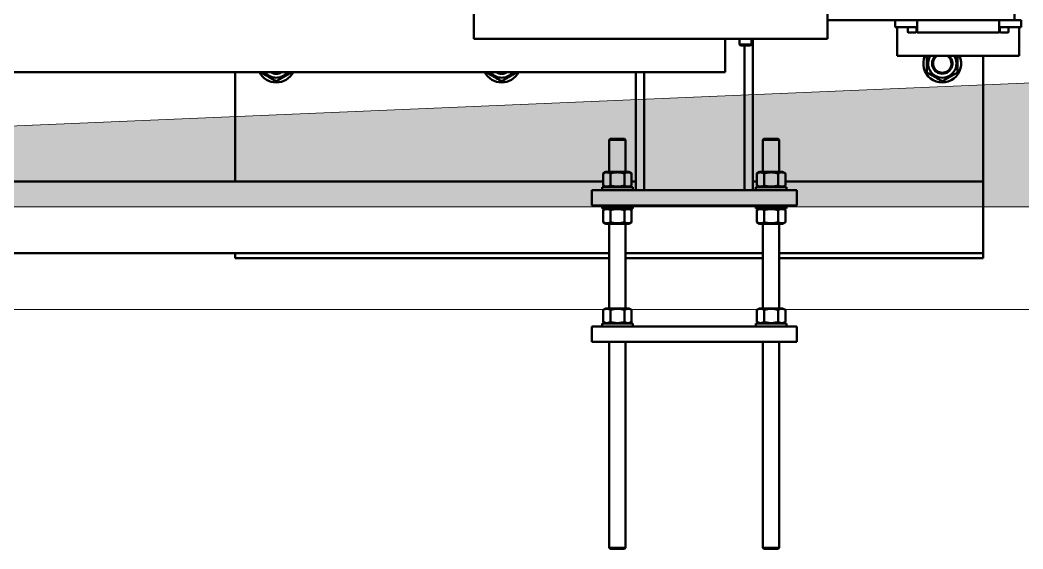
# Model space of a CAD drawing. Header units: metres. Extents: x -20317 to 2216, y -10281 to 3094.
# Drawn here: x -3866.5 to -3768.6, y -1764.3 to -1712.7 of the extents above; entities that cross this region are included whole.
import ezdxf

# ---------------------------------------------------------------- set-up
doc = ezdxf.new("R2010")
doc.units = ezdxf.units.M
doc.header["$MEASUREMENT"] = 0
doc.layers.get('0').update_dxf_attribs({"color": 30, "lineweight": 0})
doc.layers.add('shaft', color=3, linetype='Continuous', lineweight=20)
doc.layers.add('SSN_Lift-AM_0', color=7, linetype='Continuous', lineweight=50)

# ---------------------------------------------------------------- blocks, each defined once
blk = doc.blocks.new('Lift_20-024-10000')
at = {"layer": 'SSN_Lift-AM_0'}
for p, q in [((855.5, 1851.9), (854.5, 1850.9)), ((870.5, 1850.9), (854.5, 1850.9)), ((854.5, 1850.9), (854.5, 1650)), ((855.5, 1851.9), (869.5, 1851.9)), ((869.5, 1851.9), (870.5, 1850.9)), ((870.5, 1850.9), (870.5, 1650)), ((1005.5, 1851.9), (1004.5, 1850.9)), ((1020.5, 1850.9), (1004.5, 1850.9)), ((1004.5, 1850.9), (1004.5, 1650)), ((1005.5, 1851.9), (1019.5, 1851.9)), ((1019.5, 1851.9), (1020.5, 1850.9)), ((1020.5, 1850.9), (1020.5, 1650)), ((1037.5, 1650), (837.5, 1650)), ((837.5, 1635), (837.5, 1650)), ((1037.5, 1635), (1037.5, 1650)), ((1037.5, 1635), (837.5, 1635)), ((847.5, 1635), (847.5, 1632)), ((877.5, 1635), (877.5, 1632)), ((997.5, 1635), (997.5, 1632)), ((1027.5, 1635), (1027.5, 1632)), ((877.5, 1632), (847.5, 1632)), ((851.25, 1632), (848.64, 1630.5)), ((848.64, 1618.7), (848.64, 1630.5)), ((855.57, 1618.7), (855.57, 1630.5)), ((869.43, 1618.7), (869.43, 1630.5)), ((873.75, 1632), (876.36, 1630.5)), ((876.36, 1618.7), (876.36, 1630.5)), ((1027.5, 1632), (997.5, 1632)), ((1001.25, 1632), (998.64, 1630.5)), ((998.64, 1618.7), (998.64, 1630.5)), ((1005.57, 1618.7), (1005.57, 1630.5)), ((1019.43, 1618.7), (1019.43, 1630.5)), ((1023.75, 1632), (1026.36, 1630.5)), ((1026.36, 1618.7), (1026.36, 1630.5)), ((851.25, 1617.2), (848.64, 1618.7)), ((851.25, 1617.2), (873.75, 1617.2)), ((854.5, 1617.2), (854.5, 1534.7)), ((870.5, 1617.2), (870.5, 1534.7)), ((873.75, 1617.2), (876.36, 1618.7)), ((1001.25, 1617.2), (998.64, 1618.7)), ((1001.25, 1617.2), (1023.75, 1617.2)), ((1004.5, 1617.2), (1004.5, 1534.7)), ((1020.5, 1617.2), (1020.5, 1534.7)), ((1023.75, 1617.2), (1026.36, 1618.7)), ((489.5, 1568.4), (489.5, 1563.4)), ((854.5, 1568.4), (489.5, 1568.4)), ((1004.5, 1568.4), (870.5, 1568.4)), ((1219.5, 1568.4), (1020.5, 1568.4)), ((1219.5, 1563.4), (1219.5, 1568.4)), ((-854.5, 1563.4), (854.5, 1563.4)), ((870.5, 1563.4), (1004.5, 1563.4)), ((1020.5, 1563.4), (1219.5, 1563.4)), ((1219.5, 1493.4), (1219.5, 1563.4)), ((851.25, 1534.7), (848.64, 1533.2)), ((848.64, 1533.2), (848.64, 1521.4)), ((873.75, 1534.7), (851.25, 1534.7)), ((855.57, 1533.2), (855.57, 1521.4)), ((869.43, 1533.2), (869.43, 1521.4)), ((873.75, 1534.7), (876.36, 1533.2)), ((876.36, 1533.2), (876.36, 1521.4)), ((1001.25, 1534.7), (998.64, 1533.2)), ((998.64, 1533.2), (998.64, 1521.4)), ((1023.75, 1534.7), (1001.25, 1534.7)), ((1005.57, 1533.2), (1005.57, 1521.4)), ((1019.43, 1533.2), (1019.43, 1521.4)), ((1023.75, 1534.7), (1026.36, 1533.2)), ((1026.36, 1533.2), (1026.36, 1521.4)), ((847.5, 1519.9), (877.5, 1519.9)), ((847.5, 1516.9), (847.5, 1519.9)), ((851.25, 1519.9), (848.64, 1521.4)), ((873.75, 1519.9), (876.36, 1521.4)), ((877.5, 1516.9), (877.5, 1519.9)), ((997.5, 1519.9), (1027.5, 1519.9)), ((997.5, 1516.9), (997.5, 1519.9)), ((1001.25, 1519.9), (998.64, 1521.4)), ((1023.75, 1519.9), (1026.36, 1521.4)), ((1027.5, 1516.9), (1027.5, 1519.9)), ((837.5, 1516.9), (1037.5, 1516.9)), ((837.5, 1516.9), (837.5, 1501.9)), ((1037.5, 1516.9), (1037.5, 1501.9)), ((837.5, 1501.9), (1037.5, 1501.9)), ((847.5, 1501.9), (847.5, 1498.9)), ((877.5, 1498.9), (847.5, 1498.9)), ((851.25, 1498.9), (848.64, 1497.4)), ((873.75, 1498.9), (876.36, 1497.4)), ((877.5, 1501.9), (877.5, 1498.9)), ((880.5, 1386.9), (880.5, 1501.9)), ((888.5, 1386.9), (888.5, 1501.9)), ((986.5, 1360.9), (986.5, 1501.9)), ((994.5, 1354.4), (994.5, 1501.9)), ((997.5, 1501.9), (997.5, 1498.9)), ((1027.5, 1498.9), (997.5, 1498.9)), ((1001.25, 1498.9), (998.64, 1497.4)), ((1023.75, 1498.9), (1026.36, 1497.4)), ((1027.5, 1501.9), (1027.5, 1498.9)), ((-355.5, 1493.4), (848.64, 1493.4)), ((489.5, 1493.4), (489.5, 1386.9)), ((848.64, 1485.6), (848.64, 1497.4)), ((855.57, 1485.6), (855.57, 1497.4)), ((869.43, 1485.6), (869.43, 1497.4)), ((876.36, 1485.6), (876.36, 1497.4)), ((876.36, 1493.4), (880.5, 1493.4)), ((994.5, 1493.4), (998.64, 1493.4)), ((998.64, 1485.6), (998.64, 1497.4)), ((1005.57, 1485.6), (1005.57, 1497.4)), ((1019.43, 1485.6), (1019.43, 1497.4)), ((1026.36, 1485.6), (1026.36, 1497.4)), ((1026.36, 1493.4), (1219.5, 1493.4)), ((1219.5, 1371), (1219.5, 1493.4)), ((851.25, 1484.1), (848.64, 1485.6)), ((851.25, 1484.1), (873.75, 1484.1)), ((854.5, 1484.1), (854.5, 1452.9)), ((870.5, 1484.1), (870.5, 1452.9)), ((873.75, 1484.1), (876.36, 1485.6)), ((1001.25, 1484.1), (998.64, 1485.6)), ((1001.25, 1484.1), (1023.75, 1484.1)), ((1004.5, 1484.1), (1004.5, 1452.9)), ((1020.5, 1484.1), (1020.5, 1452.9)), ((1023.75, 1484.1), (1026.36, 1485.6)), ((854.5, 1452.9), (870.5, 1452.9)), ((855.5, 1451.9), (854.5, 1452.9)), ((869.5, 1451.9), (855.5, 1451.9)), ((869.5, 1451.9), (870.5, 1452.9)), ((1004.5, 1452.9), (1020.5, 1452.9)), ((1005.5, 1451.9), (1004.5, 1452.9)), ((1019.5, 1451.9), (1005.5, 1451.9)), ((1019.5, 1451.9), (1020.5, 1452.9)), ((105, 1386.9), (967.5, 1386.9)), ((967.5, 1386.9), (967.5, 1354.4)), ((1135.5, 1371), (1254.5, 1371)), ((1135.5, 1343), (1135.5, 1371)), ((1254.5, 1343), (1254.5, 1371)), ((982.5, 1360.9), (981.5, 1359.9)), ((982.5, 1360.9), (992.5, 1360.9)), ((992.5, 1360.9), (993.5, 1359.9)), ((722.5, 1354.4), (1067.5, 1354.4)), ((722.5, 1274.4), (722.5, 1354.4)), ((993.5, 1359.9), (981.5, 1359.9)), ((981.5, 1354.4), (981.5, 1359.9)), ((993.5, 1354.4), (993.5, 1359.9)), ((1067.5, 1354.4), (1067.5, 1194.4)), ((1155, 1343), (1133.5, 1343)), ((1133.5, 1343), (1133.5, 1336)), ((1145.75, 1347.5), (1145.75, 1343)), ((1146.25, 1348), (1153.75, 1348)), ((1154.25, 1347.5), (1154.25, 1343)), ((1235, 1348), (1155, 1348)), ((1155, 1345.89), (1155, 1348)), ((1155, 1345.89), (1155, 1339.89)), ((1235, 1348), (1235, 1345.89)), ((1235, 1339.89), (1235, 1345.89)), ((1256.5, 1343), (1235, 1343)), ((1235.75, 1347.5), (1235.75, 1343)), ((1236.25, 1348), (1243.75, 1348)), ((1244.25, 1347.5), (1244.25, 1343)), ((1256.5, 1336), (1256.5, 1343)), ((1249, 1336), (1067.5, 1336)), ((1155, 1336), (1155, 1339.89)), ((1235, 1339.89), (1235, 1336)), ((1249, 1336), (1250, 1336)), ((1256.5, 1336), (1250, 1336)), ((1250, 1330), (1250, 1336))]:
    blk.add_line(p, q, dxfattribs=at)
for centre, radius, start, end in [((529.5, 1378.4), 18.5, 27.35223, 152.64777), ((529.5, 1378.4), 13.85, 37.85886, 142.14114), ((749.5, 1378.4), 18.5, 27.35223, 152.64777), ((749.5, 1378.4), 13.85, 37.85886, 142.14114), ((1179.5, 1378.4), 18.5, 336.42182, 203.57818), ((1179.5, 1378.4), 13.85, 327.70382, 212.29618), ((529.5, 1378.4), 10, 58.21015, 121.78985), ((529.5, 1378.4), 10, 58.21167, 121.78833), ((529.5, 1378.4), 9, 70.81186, 109.18814), ((749.5, 1378.4), 10, 58.21015, 121.78985), ((749.5, 1378.4), 10, 58.21167, 121.78833), ((749.5, 1378.4), 9, 70.81186, 109.18814), ((1179.5, 1378.4), 10, 312.26962, 227.73038), ((1179.5, 1378.4), 10, 312.26858, 227.73142), ((1179.5, 1378.4), 9, 304.69213, 235.30787), ((1146.25, 1347.5), 0.5, 90, 180), ((1153.75, 1347.5), 0.5, 0, 90), ((1236.25, 1347.5), 0.5, 90, 180), ((1243.75, 1347.5), 0.5, 0, 90)]:
    blk.add_arc(centre, radius, start, end, dxfattribs=at)
for points, weights in [([(855.57, 1630.5), (852.11, 1632.5), (848.64, 1630.5)], [1, 1.15470053838, 1]), ([(869.43, 1630.5), (862.5, 1632.5), (855.57, 1630.5)], [1, 1.15470053838, 1]), ([(876.36, 1630.5), (872.89, 1632.5), (869.43, 1630.5)], [1, 1.15470053838, 1]), ([(1005.57, 1630.5), (1002.11, 1632.5), (998.64, 1630.5)], [1, 1.15470053838, 1]), ([(1019.43, 1630.5), (1012.5, 1632.5), (1005.57, 1630.5)], [1, 1.15470053838, 1]), ([(1026.36, 1630.5), (1022.89, 1632.5), (1019.43, 1630.5)], [1, 1.15470053838, 1]), ([(848.64, 1618.7), (852.11, 1616.7), (855.57, 1618.7)], [1, 1.15470053838, 1]), ([(855.57, 1618.7), (862.5, 1616.7), (869.43, 1618.7)], [1, 1.15470053838, 1]), ([(869.43, 1618.7), (872.89, 1616.7), (876.36, 1618.7)], [1, 1.15470053838, 1]), ([(998.64, 1618.7), (1002.11, 1616.7), (1005.57, 1618.7)], [1, 1.15470053838, 1]), ([(1005.57, 1618.7), (1012.5, 1616.7), (1019.43, 1618.7)], [1, 1.15470053838, 1]), ([(1019.43, 1618.7), (1022.89, 1616.7), (1026.36, 1618.7)], [1, 1.15470053838, 1]), ([(855.57, 1533.2), (852.11, 1535.2), (848.64, 1533.2)], [1, 1.15470053838, 1]), ([(869.43, 1533.2), (862.5, 1535.2), (855.57, 1533.2)], [1, 1.15470053838, 1]), ([(876.36, 1533.2), (872.89, 1535.2), (869.43, 1533.2)], [1, 1.15470053838, 1]), ([(1005.57, 1533.2), (1002.11, 1535.2), (998.64, 1533.2)], [1, 1.15470053838, 1]), ([(1019.43, 1533.2), (1012.5, 1535.2), (1005.57, 1533.2)], [1, 1.15470053838, 1]), ([(1026.36, 1533.2), (1022.89, 1535.2), (1019.43, 1533.2)], [1, 1.15470053838, 1]), ([(848.64, 1521.4), (852.11, 1519.4), (855.57, 1521.4)], [1, 1.15470053838, 1]), ([(855.57, 1521.4), (862.5, 1519.4), (869.43, 1521.4)], [1, 1.15470053838, 1]), ([(869.43, 1521.4), (872.89, 1519.4), (876.36, 1521.4)], [1, 1.15470053838, 1]), ([(998.64, 1521.4), (1002.11, 1519.4), (1005.57, 1521.4)], [1, 1.15470053838, 1]), ([(1005.57, 1521.4), (1012.5, 1519.4), (1019.43, 1521.4)], [1, 1.15470053838, 1]), ([(1019.43, 1521.4), (1022.89, 1519.4), (1026.36, 1521.4)], [1, 1.15470053838, 1]), ([(855.57, 1497.4), (852.11, 1499.4), (848.64, 1497.4)], [1, 1.15470053838, 1]), ([(869.43, 1497.4), (862.5, 1499.4), (855.57, 1497.4)], [1, 1.15470053838, 1]), ([(876.36, 1497.4), (872.89, 1499.4), (869.43, 1497.4)], [1, 1.15470053838, 1]), ([(1005.57, 1497.4), (1002.11, 1499.4), (998.64, 1497.4)], [1, 1.15470053838, 1]), ([(1019.43, 1497.4), (1012.5, 1499.4), (1005.57, 1497.4)], [1, 1.15470053838, 1]), ([(1026.36, 1497.4), (1022.89, 1499.4), (1019.43, 1497.4)], [1, 1.15470053838, 1]), ([(848.64, 1485.6), (852.11, 1483.6), (855.57, 1485.6)], [1, 1.15470053838, 1]), ([(855.57, 1485.6), (862.5, 1483.6), (869.43, 1485.6)], [1, 1.15470053838, 1]), ([(869.43, 1485.6), (872.89, 1483.6), (876.36, 1485.6)], [1, 1.15470053838, 1]), ([(998.64, 1485.6), (1002.11, 1483.6), (1005.57, 1485.6)], [1, 1.15470053838, 1]), ([(1005.57, 1485.6), (1012.5, 1483.6), (1019.43, 1485.6)], [1, 1.15470053838, 1]), ([(1019.43, 1485.6), (1022.89, 1483.6), (1026.36, 1485.6)], [1, 1.15470053838, 1]), ([(514.5, 1387.06), (522, 1391.39), (529.5, 1395.72)], [1, 1.15470053838, 1]), ([(529.5, 1395.72), (537, 1391.39), (544.5, 1387.06)], [1, 1.15470053838, 1]), ([(734.5, 1387.06), (742, 1391.39), (749.5, 1395.72)], [1, 1.15470053838, 1]), ([(749.5, 1395.72), (757, 1391.39), (764.5, 1387.06)], [1, 1.15470053838, 1]), ([(1164.5, 1387.06), (1172, 1391.39), (1179.5, 1395.72)], [1, 1.15470053838, 1]), ([(1179.5, 1395.72), (1187, 1391.39), (1194.5, 1387.06)], [1, 1.15470053838, 1]), ([(514.5, 1386.9), (514.5, 1386.98), (514.5, 1387.06)], [1.00246793136, 1.00124396861, 1]), ([(544.5, 1387.06), (544.5, 1386.98), (544.5, 1386.9)], [1, 1.00124396861, 1.00246793136]), ([(734.5, 1386.9), (734.5, 1386.98), (734.5, 1387.06)], [1.00246793136, 1.00124396861, 1]), ([(764.5, 1387.06), (764.5, 1386.98), (764.5, 1386.9)], [1, 1.00124396861, 1.00246793136]), ([(1164.5, 1371), (1164.5, 1378.89), (1164.5, 1387.06)], [1.01873794163, 1.14468287136, 1]), ([(1194.5, 1387.06), (1194.5, 1378.89), (1194.5, 1371)], [1, 1.14468287136, 1.01873794163])]:
    blk.add_rational_spline(points, weights, degree=2, dxfattribs=at)
blk = doc.blocks.new('A$C4EFB1426')
at = {"layer": 'SSN_Lift-AM_0', "xscale": -0.9999999999999998, "rotation": 180}
blk.add_blockref('Lift_20-024-10000', (1959.12, -1215.47), dxfattribs=at)

msp = doc.modelspace()

# ---------------------------------------------------------------- hatches: boundary and pattern name
at = {"layer": 'shaft'}
h = msp.add_hatch(color=256, dxfattribs=at)
h.dxf.hatch_style = 1
h.paths.add_polyline_path([(-4053.435, -1730.879), (-3708.435, -1730.879), (-3708.435, -1190.889), (-3722.435, -1716.879)])

# ---------------------------------------------------------------- linework, layer by layer
at = {"layer": 'shaft', "ltscale": 0.3}
msp.add_lwpolyline([(-3698.435, -1175.879), (-4063.435, -1175.879), (-4063.435, -1740.879), (-3698.435, -1740.879)], close=True, dxfattribs=at)
msp.add_lwpolyline([(-4053.435, -1730.879), (-3708.435, -1730.879), (-3708.435, -1190.889), (-3722.435, -1716.879), (-4053.435, -1730.879)], dxfattribs=at)

# ---------------------------------------------------------------- block references
at = {"xscale": 0.1, "yscale": 0.1, "zscale": 0.1}
msp.add_blockref('A$C4EFB1426', (-4090.347, -1457.513), dxfattribs=at)

doc.saveas('drawing.dxf')
